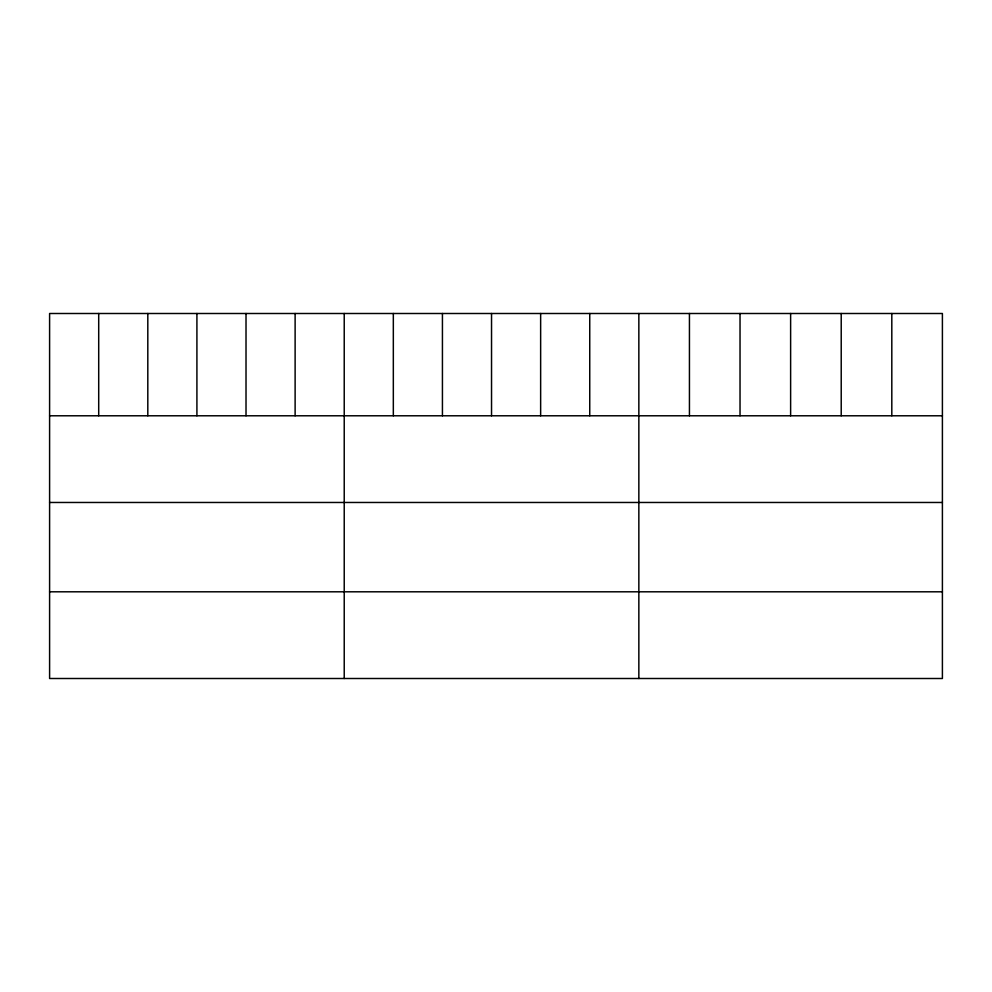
<?xml version="1.0" encoding="UTF-8"?>
<svg xmlns="http://www.w3.org/2000/svg" width="992" height="992" viewBox="0 0 992 992"><rect width="100%" height="100%" fill="white"/><g stroke="black" fill="none" stroke-linecap="round" stroke-linejoin="round"><path stroke-width="1.49" d="M942.4 415.784L942.4 678.503L49.6 678.503L49.6 313.497L942.4 313.497L942.4 415.784L49.6 415.784M49.6 502.473L942.4 502.473M49.6 591.802L942.4 591.802M891.808 313.497L891.808 415.784M841.216 313.497L841.216 415.784M790.624 313.497L790.624 415.784M740.032 313.497L740.032 415.784M689.44 313.497L689.44 415.784M638.848 313.497L638.848 678.503M589.744 313.497L589.744 415.784M540.64 313.497L540.64 415.784M491.536 313.497L491.536 415.784M442.432 313.497L442.432 415.784M393.328 313.497L393.328 415.784M344.224 313.497L344.224 678.503M295.12 313.497L295.12 415.784M246.016 313.497L246.016 415.784M196.912 313.497L196.912 415.784M147.808 313.497L147.808 415.784M98.704 313.497L98.704 415.784"/></g></svg>
